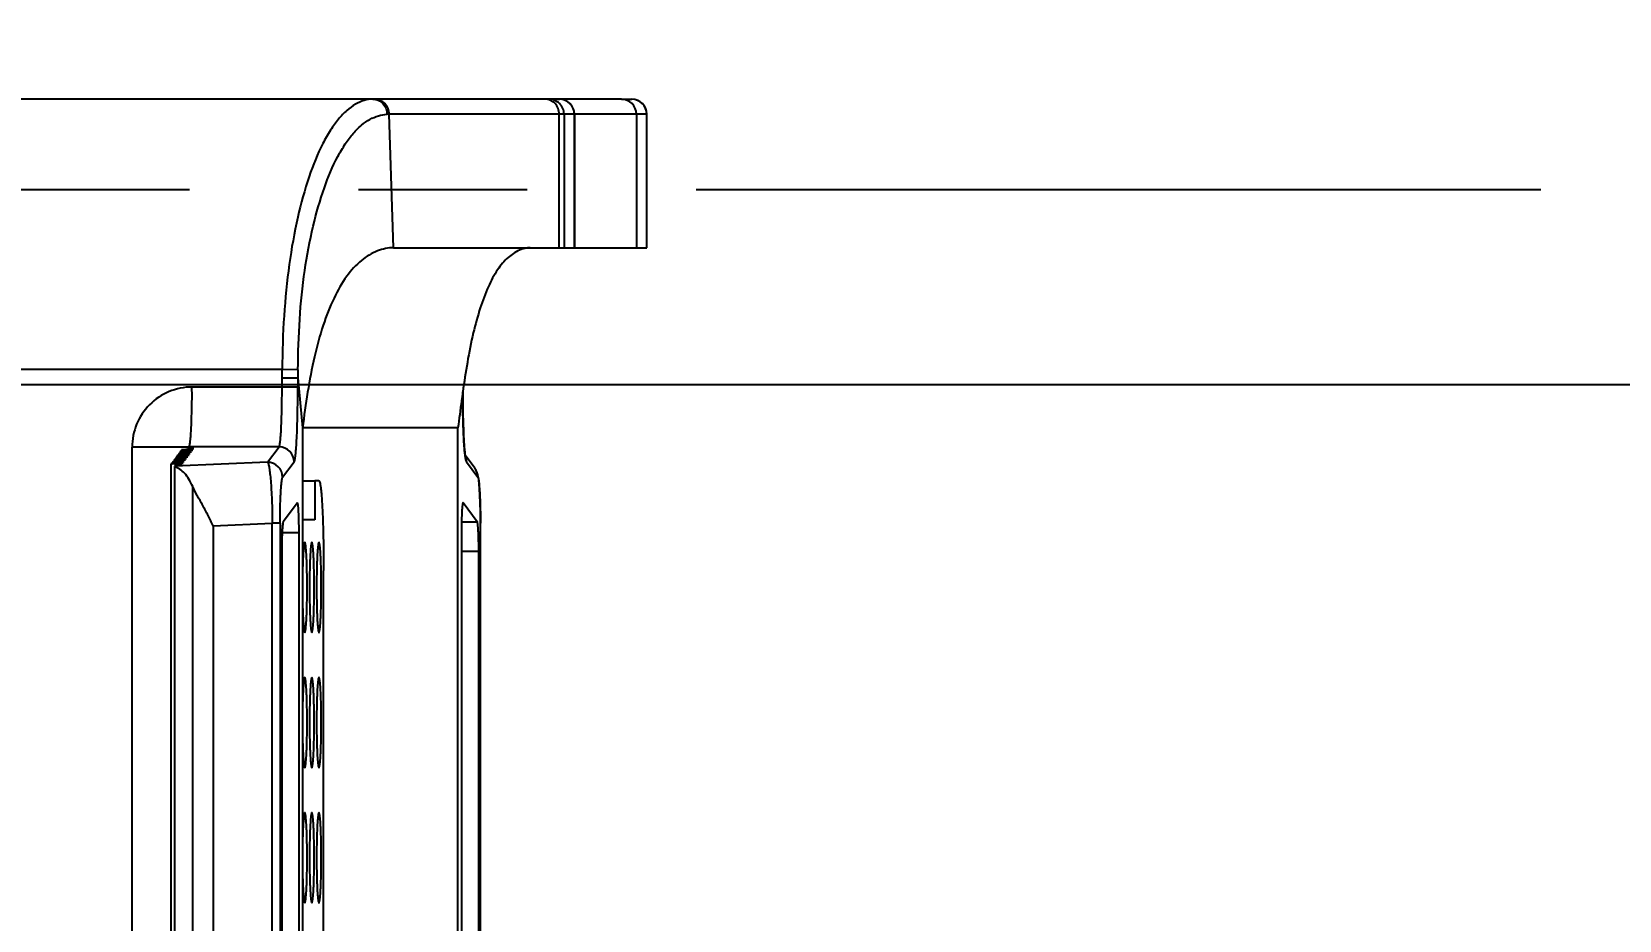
# Model space of a CAD drawing. Header units: millimetres. Extents: x 5828 to 6704, y 123 to 421.
# Drawn here: x 6438.438 to 6441.962, y 196.654 to 198.626 of the extents above; entities that cross this region are included whole.
import ezdxf

# ---------------------------------------------------------------- set-up
doc = ezdxf.new("R2010")
doc.units = ezdxf.units.MM
doc.linetypes.add('CENTER', pattern=[0.6, 0.375, -0.075, 0.075, -0.075])
for name, color, linetype in [('中心线', 7, 'Continuous'), ('外形图', 7, 'Continuous'), ('尺寸标注', 7, 'Continuous')]:
    doc.layers.add(name, color=color, linetype=linetype)
doc.styles.add('微软雅黑', font='msyh.ttc', dxfattribs={"height": 1.5})
doc.dimstyles.new('尺寸标注_1_15比例', dxfattribs={"dimtxt": 1.5, "dimasz": 1.25, "dimexe": 0.5, "dimexo": 0.4, "dimgap": 0.5, "dimtad": 1, "dimdec": 1, "dimlfac": 15, "dimdsep": 46, "dimtxsty": '微软雅黑', "dimcen": 0.09, "dimadec": 0, "dimazin": 0, "dimtp": 0.01, "dimtm": 0.01, "dimtfac": 1, "dimtdec": 1, "dimtofl": 0, "dimtmove": 0, "dimatfit": 3, "dimfxl": 1, "dimtolj": 1, "dimarcsym": 0})

# ---------------------------------------------------------------- blocks, each defined once
blk = doc.blocks.new('*D948')
at = {"layer": 'Defpoints', "color": 0}
for p in [(6426.4804, 198.7098), (6426.4804, 197.8431), (6446.4983, 197.8431)]:
    blk.add_point(p, dxfattribs=at)
at = {"layer": '尺寸标注', "color": 0, "lineweight": -2}
for p, q in [((6446.4983, 199.9598), (6446.4983, 201.2098)), ((6426.8804, 198.7098), (6446.9983, 198.7098)), ((6426.8804, 197.8431), (6446.9983, 197.8431)), ((6446.4983, 196.5931), (6446.4983, 192.3696))]:
    blk.add_line(p, q, dxfattribs=at)
at = {"layer": '尺寸标注', "color": 0}
for points in [[(6446.29, 199.9598), (6446.7067, 199.9598), (6446.4983, 198.7098)], [(6446.7067, 196.5931), (6446.29, 196.5931), (6446.4983, 197.8431)]]:
    blk.add_solid(points, dxfattribs=at)
at = {"layer": '尺寸标注', "color": 0, "insert": (6445.2193, 193.8564), "char_height": 1.5, "attachment_point": 5, "rotation": 90, "style": '微软雅黑'}
blk.add_mtext('\\A1;13', dxfattribs=at)

msp = doc.modelspace()

# ---------------------------------------------------------------- linework, layer by layer
at = {"layer": '中心线', "linetype": 'CENTER', "ltscale": 5}
msp.add_line((6403.9129, 198.2765), (6441.8348, 198.2765), dxfattribs=at)
at = {"layer": '外形图'}
for p, q in [((6439.7469, 198.4765), (6437.331, 198.4765)), ((6439.5861, 198.4765), (6439.6091, 198.4765)), ((6439.6094, 198.4765), (6439.6091, 198.4765)), ((6439.7469, 198.4765), (6439.77, 198.4765)), ((6439.7695, 198.4765), (6439.77, 198.4765)), ((6439.7702, 198.4765), (6439.77, 198.4765)), ((6439.6088, 198.4431), (6439.2311, 198.4431)), ((6439.2412, 198.1469), (6439.2311, 198.4431)), ((6439.6194, 198.4431), (6439.6088, 198.4431)), ((6439.6088, 198.1469), (6439.6088, 198.4431)), ((6439.6424, 198.4431), (6439.6194, 198.4431)), ((6439.6194, 198.4431), (6439.6194, 198.1469)), ((6439.6427, 198.4431), (6439.6424, 198.4431)), ((6439.6424, 198.1469), (6439.6424, 198.4431)), ((6439.7802, 198.4431), (6439.6427, 198.4431)), ((6439.6427, 198.4431), (6439.6427, 198.1469)), ((6439.8032, 198.4431), (6439.7802, 198.4431)), ((6439.7802, 198.4431), (6439.7802, 198.1469)), ((6439.8035, 198.4431), (6439.8032, 198.4431)), ((6439.8032, 198.1469), (6439.8032, 198.4431)), ((6439.8035, 198.1469), (6439.8035, 198.4431)), ((6439.2412, 198.1469), (6439.6194, 198.1469)), ((6439.6194, 198.1469), (6439.6424, 198.1469)), ((6439.6424, 198.1469), (6439.6427, 198.1469)), ((6439.6424, 198.1469), (6439.7802, 198.1469)), ((6439.7802, 198.1469), (6439.8032, 198.1469)), ((6439.8032, 198.1469), (6439.8035, 198.1469)), ((6438.9937, 197.8765), (6438.3609, 197.8765)), ((6438.9935, 197.858), (6439.0285, 197.858)), ((6439.0287, 197.876), (6438.9937, 197.8765)), ((6439.0275, 197.858), (6439.0285, 197.858)), ((6439.0285, 197.858), (6439.0389, 197.7469)), ((6439.0285, 197.858), (6439.0285, 197.8378)), ((6439.0285, 197.8378), (6438.7935, 197.8378)), ((6439.384, 197.7469), (6439.0389, 197.7469)), ((6439.0389, 197.7469), (6439.0389, 195.5394)), ((6439.384, 195.5394), (6439.384, 197.7469)), ((6438.7836, 197.7041), (6438.6606, 197.7041)), ((6438.6606, 195.5823), (6438.6606, 197.7041)), ((6438.7763, 197.6723), (6438.7522, 197.6743)), ((6438.7522, 197.6743), (6438.7522, 197.6707)), ((6438.7789, 197.6759), (6438.7549, 197.6779)), ((6438.7549, 197.6779), (6438.7549, 197.6743)), ((6438.7549, 197.6744), (6438.7789, 197.6759)), ((6438.7816, 197.6795), (6438.7576, 197.6814)), ((6438.7576, 197.6814), (6438.7576, 197.6779)), ((6438.7576, 197.678), (6438.7816, 197.6795)), ((6438.7843, 197.6831), (6438.7602, 197.685)), ((6438.7602, 197.685), (6438.7602, 197.6814)), ((6438.7602, 197.6816), (6438.7843, 197.6831)), ((6438.787, 197.6867), (6438.7629, 197.6886)), ((6438.7629, 197.6886), (6438.7629, 197.685)), ((6438.7629, 197.6852), (6438.787, 197.6867)), ((6438.7897, 197.6903), (6438.7656, 197.6922)), ((6438.7656, 197.6922), (6438.7656, 197.6886)), ((6438.7656, 197.6888), (6438.7897, 197.6903)), ((6438.7924, 197.6939), (6438.7683, 197.6958)), ((6438.7683, 197.6958), (6438.7683, 197.6922)), ((6438.7683, 197.6924), (6438.7924, 197.6939)), ((6438.771, 197.6994), (6438.7978, 197.701)), ((6438.7951, 197.6974), (6438.771, 197.6994)), ((6438.771, 197.6994), (6438.771, 197.6958)), ((6438.771, 197.696), (6438.7951, 197.6974)), ((6438.7852, 197.702), (6438.7867, 197.7041)), ((6438.7978, 197.701), (6438.7852, 197.702)), ((6438.7852, 197.702), (6438.7852, 197.7003)), ((6438.7869, 197.7046), (6438.787, 197.7048)), ((6438.7869, 197.7045), (6438.7869, 197.7046)), ((6438.9869, 197.7048), (6438.787, 197.7048)), ((6438.9614, 197.6707), (6438.9869, 197.7048)), ((6439.3995, 197.6872), (6439.3995, 197.6867)), ((6439.4215, 197.6574), (6439.3999, 197.6863)), ((6438.7709, 197.6651), (6438.7468, 197.6671)), ((6438.7468, 197.6671), (6438.7468, 195.6192)), ((6438.7736, 197.6687), (6438.7495, 197.6707)), ((6438.7495, 197.6707), (6438.7495, 197.6671)), ((6438.7495, 197.6673), (6438.7736, 197.6687)), ((6438.7522, 197.6708), (6438.7763, 197.6723)), ((6438.7546, 197.661), (6438.7546, 195.6253)), ((6438.9614, 197.6707), (6438.7552, 197.6619)), ((6438.7552, 197.6619), (6438.7569, 197.6643)), ((6438.7569, 197.6643), (6438.7709, 197.6651)), ((6438.9948, 197.6374), (6439.0204, 197.6715)), ((6439.4026, 197.6715), (6439.4281, 197.6374)), ((6438.7951, 195.6695), (6438.7951, 197.6168)), ((6439.0389, 197.6298), (6439.0666, 197.6298)), ((6439.0753, 197.6298), (6439.0666, 197.6298)), ((6439.0666, 197.6298), (6439.0666, 197.5431)), ((6439.0275, 197.5808), (6438.9961, 197.5389)), ((6439.0278, 197.581), (6439.0275, 197.5808)), ((6439.3954, 197.5808), (6439.3952, 197.581)), ((6439.4268, 197.5389), (6439.3954, 197.5808)), ((6438.8404, 197.5298), (6438.9719, 197.5353)), ((6438.989, 197.5353), (6438.9719, 197.5353)), ((6438.9719, 195.751), (6438.9719, 197.5353)), ((6438.989, 197.5353), (6438.989, 195.751)), ((6439.0666, 197.5431), (6439.0389, 197.5431)), ((6439.3919, 197.5389), (6439.4268, 197.5389)), ((6439.434, 195.751), (6439.4339, 197.543)), ((6439.434, 197.5353), (6439.4339, 197.5353)), ((6439.4339, 195.751), (6439.4339, 197.5353)), ((6438.8404, 197.5298), (6438.8404, 195.7565)), ((6439.0313, 197.5143), (6438.9937, 197.5143)), ((6439.0313, 195.7719), (6439.0313, 197.5143)), ((6439.3917, 197.5143), (6439.3917, 195.772)), ((6438.9929, 197.4724), (6438.9929, 195.8139)), ((6439.4301, 197.4724), (6439.3917, 197.4724)), ((6439.4301, 195.8139), (6439.4301, 197.4724)), ((6439.0858, 195.9365), (6439.0858, 197.43))]:
    msp.add_line(p, q, dxfattribs=at)
msp.add_lwpolyline([(6439.4339, 197.543), (6439.4339, 197.5547), (6439.4337, 197.5657), (6439.4335, 197.5759), (6439.4332, 197.5852), (6439.4329, 197.5936), (6439.4325, 197.6013), (6439.4321, 197.6082), (6439.4317, 197.6143), (6439.4313, 197.6198), (6439.4309, 197.6246), (6439.4304, 197.6289), (6439.43, 197.6327), (6439.4295, 197.6362), (6439.4289, 197.6393), (6439.4283, 197.6423), (6439.4274, 197.6455), (6439.4262, 197.6489), (6439.4245, 197.6527), (6439.4219, 197.6568), (6439.4215, 197.6574)], dxfattribs=at)
for centre, radius, start, end in [((6439.5861, 198.4432), 0.0333, 359.958, 89.9581), ((6439.6091, 198.4432), 0.0333, 359.958, 89.9581), ((6439.6094, 198.4431), 0.0333, 0, 90), ((6439.7469, 198.4432), 0.0333, 359.958, 89.958), ((6439.7699, 198.4432), 0.0333, 359.958, 89.958), ((6439.7702, 198.4431), 0.0333, 0, 90), ((6433.8811, 197.8595), 5.1124, 359.756, 359.9826), ((6444.9434, 197.7994), 5.9152, 179.25771, 179.43207), ((6438.9869, 197.6713), 0.0334, 0.2806, 89.9938), ((6439.3695, 197.6717), 0.033, 21.2369, 22.3449), ((6438.9614, 197.6372), 0.0334, 0.2806, 89.9938), ((6439.395, 197.6375), 0.0331, 359.7741, 36.7687)]:
    msp.add_arc(centre, radius, start, end, dxfattribs=at)
for points, knots in [([(6439.1951, 198.4765), (6439.1886, 198.4765), (6439.175, 198.4744), (6439.1553, 198.4657), (6439.1361, 198.4514), (6439.1176, 198.4319), (6439.0998, 198.4072), (6439.0762, 198.3654), (6439.0505, 198.3008), (6439.026, 198.2108), (6439.0077, 198.1073), (6438.9966, 197.9943), (6438.994, 197.9163), (6438.9937, 197.8765)], [0, 0, 0, 0, 0.029307, 0.060757, 0.095902, 0.135789, 0.181031, 0.231935, 0.350842, 0.491351, 0.649943, 0.821556, 1, 1, 1, 1]), ([(6439.1951, 198.4765), (6439.1991, 198.4765), (6439.2074, 198.4748), (6439.2181, 198.4672), (6439.225, 198.4559), (6439.2265, 198.4472), (6439.2265, 198.443)], [0, 0, 0, 0, 0.233278, 0.490143, 0.753246, 1, 1, 1, 1]), ([(6439.2311, 198.4431), (6439.2311, 198.4475), (6439.2295, 198.4561), (6439.2226, 198.4672), (6439.2121, 198.4747), (6439.2038, 198.4765), (6439.1997, 198.4765)], [0, 0, 0, 0, 0.256915, 0.509843, 0.757009, 1, 1, 1, 1]), ([(6439.6088, 198.4431), (6439.6088, 198.4475), (6439.6072, 198.4561), (6439.6002, 198.4672), (6439.5898, 198.4747), (6439.5814, 198.4765), (6439.5773, 198.4765)], [0, 0, 0, 0, 0.256432, 0.509144, 0.756501, 1, 1, 1, 1]), ([(6439.0287, 197.876), (6439.0292, 197.9135), (6439.0314, 197.9871), (6439.0421, 198.0938), (6439.0604, 198.1914), (6439.0843, 198.2763), (6439.1096, 198.3372), (6439.1329, 198.3766), (6439.1503, 198.4001), (6439.1685, 198.4188), (6439.1874, 198.4322), (6439.2069, 198.4403), (6439.2201, 198.4424), (6439.2265, 198.443)], [0, 0, 0, 0, 0.176992, 0.347577, 0.505162, 0.645046, 0.763736, 0.81483, 0.860779, 0.901465, 0.937287, 0.969559, 1, 1, 1, 1]), ([(6439.2311, 198.4431), (6439.2307, 198.443), (6439.2297, 198.4428), (6439.2283, 198.4433), (6439.227, 198.4433), (6439.2265, 198.443)], [0, 0, 0, 0, 0.25183, 0.627841, 1, 1, 1, 1]), ([(6439.2412, 198.1469), (6439.2291, 198.1469), (6439.2031, 198.1411), (6439.1667, 198.119), (6439.134, 198.0824), (6439.1063, 198.0332), (6439.0828, 197.9729), (6439.0569, 197.8769), (6439.0458, 197.7999), (6439.0389, 197.7469)], [0, 0, 0, 0, 0.075767, 0.162494, 0.262254, 0.379151, 0.514422, 0.666059, 1, 1, 1, 1]), ([(6439.5444, 198.1469), (6439.5362, 198.1469), (6439.518, 198.1421), (6439.4928, 198.125), (6439.4696, 198.0969), (6439.4495, 198.0588), (6439.432, 198.0114), (6439.411, 197.9337), (6439.4007, 197.8707), (6439.3946, 197.8269)], [0, 0, 0, 0, 0.066307, 0.145953, 0.241014, 0.355146, 0.490092, 0.64481, 1, 1, 1, 1]), ([(6438.7935, 197.8378), (6438.7848, 197.8378), (6438.7674, 197.8359), (6438.734, 197.8258), (6438.697, 197.8009), (6438.6675, 197.7565), (6438.6606, 197.7215), (6438.6606, 197.7041)], [0, 0, 0, 0, 0.125379, 0.250744, 0.500374, 0.750142, 1, 1, 1, 1]), ([(6438.7871, 197.705), (6438.7874, 197.7056), (6438.7881, 197.7071), (6438.7888, 197.71), (6438.7893, 197.7139), (6438.7899, 197.7189), (6438.7905, 197.7249), (6438.7912, 197.7347), (6438.792, 197.7491), (6438.7927, 197.7685), (6438.7932, 197.7863), (6438.7934, 197.8015), (6438.7937, 197.8135), (6438.7936, 197.8256), (6438.7935, 197.8337), (6438.7935, 197.8378)], [0, 0, 0, 0, 0.014477, 0.036653, 0.066527, 0.104278, 0.149574, 0.202035, 0.326682, 0.474054, 0.639186, 0.726688, 0.8165, 0.907873, 1, 1, 1, 1]), ([(6438.9869, 197.7048), (6438.9873, 197.7052), (6438.9877, 197.7066), (6438.9883, 197.7092), (6438.9889, 197.7129), (6438.9895, 197.7178), (6438.9901, 197.7237), (6438.9909, 197.7335), (6438.9917, 197.7479), (6438.9924, 197.7674), (6438.993, 197.7895), (6438.9934, 197.8132), (6438.9934, 197.8295), (6438.9934, 197.8378)], [0, 0, 0, 0, 0.011951, 0.032115, 0.060584, 0.0972, 0.141679, 0.19365, 0.318233, 0.466642, 0.633709, 0.813587, 1, 1, 1, 1]), ([(6439.0204, 197.6715), (6439.0208, 197.672), (6439.0213, 197.6738), (6439.0221, 197.677), (6439.0228, 197.6817), (6439.0236, 197.6878), (6439.0243, 197.6951), (6439.0252, 197.7074), (6439.0263, 197.7254), (6439.0272, 197.7499), (6439.0279, 197.7774), (6439.0284, 197.807), (6439.0285, 197.8274), (6439.0285, 197.8378)], [0, 0, 0, 0, 0.011951, 0.032115, 0.060585, 0.097201, 0.14168, 0.193653, 0.318235, 0.466646, 0.633713, 0.813594, 1, 1, 1, 1]), ([(6439.3946, 197.8269), (6439.3936, 197.8203), (6439.39, 197.7936), (6439.3866, 197.767), (6439.384, 197.7469)], [0, 0, 0, 0, 0.247676, 1, 1, 1, 1]), ([(6439.3999, 197.6862), (6439.3989, 197.6931), (6439.3975, 197.711), (6439.396, 197.7425), (6439.3949, 197.7825), (6439.3946, 197.8115), (6439.3945, 197.8268)], [0, 0, 0, 0, 0.147901, 0.381274, 0.673828, 1, 1, 1, 1]), ([(6439.3945, 197.8265), (6439.3946, 197.7989), (6439.3952, 197.7605), (6439.3972, 197.714), (6439.3986, 197.6951), (6439.3995, 197.6872)], [0, 0, 0, 0, 0.592085, 0.827655, 1, 1, 1, 1]), ([(6438.7868, 197.7046), (6438.7868, 197.7048), (6438.7867, 197.7051), (6438.7868, 197.7053), (6438.7867, 197.7055), (6438.7867, 197.7053), (6438.7866, 197.7051), (6438.7866, 197.7047), (6438.7865, 197.7044), (6438.7864, 197.7043), (6438.7863, 197.7042), (6438.7863, 197.7041), (6438.7861, 197.7041), (6438.7856, 197.7041), (6438.7847, 197.7041), (6438.784, 197.7041), (6438.7836, 197.7041)], [0, 0, 0, 0, 0.11349, 0.171838, 0.178759, 0.187385, 0.231756, 0.352533, 0.400535, 0.418876, 0.436599, 0.4638, 0.495419, 0.568624, 0.756673, 1, 1, 1, 1]), ([(6438.7869, 197.7048), (6438.7869, 197.7048), (6438.7869, 197.7048), (6438.7868, 197.7049), (6438.7868, 197.7049)], [0, 0, 0, 0, 0.465083, 1, 1, 1, 1]), ([(6439.3995, 197.6867), (6439.3997, 197.6848), (6439.4002, 197.6813), (6439.4009, 197.6768), (6439.4016, 197.6737), (6439.4022, 197.672), (6439.4026, 197.6715)], [0, 0, 0, 0, 0.376167, 0.669209, 0.877217, 1, 1, 1, 1]), ([(6439.4005, 197.6827), (6439.4004, 197.6828), (6439.4002, 197.684), (6439.4, 197.6852), (6439.3999, 197.6862)], [0, 0, 0, 0, 0.101787, 1, 1, 1, 1]), ([(6438.7552, 197.6619), (6438.7551, 197.6618), (6438.7549, 197.6615), (6438.7547, 197.6612), (6438.7546, 197.661)], [0, 0, 0, 0, 0.2146, 1, 1, 1, 1]), ([(6438.7951, 197.6168), (6438.7927, 197.6225), (6438.7874, 197.633), (6438.7755, 197.6496), (6438.7632, 197.6588), (6438.7546, 197.6609)], [0, 0, 0, 0, 0.302732, 0.56933, 1, 1, 1, 1]), ([(6438.9614, 197.6707), (6438.9618, 197.6702), (6438.9625, 197.6689), (6438.9634, 197.6663), (6438.9642, 197.6627), (6438.9655, 197.6559), (6438.9669, 197.6447), (6438.9684, 197.6285), (6438.9698, 197.6088), (6438.9708, 197.5861), (6438.9716, 197.5613), (6438.9718, 197.5441), (6438.9719, 197.5353)], [0, 0, 0, 0, 0.012592, 0.032384, 0.059625, 0.09439, 0.186166, 0.306447, 0.452814, 0.621322, 0.806275, 1, 1, 1, 1]), ([(6438.8404, 197.5298), (6438.837, 197.5374), (6438.8296, 197.5526), (6438.8176, 197.5746), (6438.8056, 197.5958), (6438.7981, 197.6098), (6438.7951, 197.6168)], [0, 0, 0, 0, 0.256209, 0.515186, 0.768564, 1, 1, 1, 1]), ([(6438.989, 197.5353), (6438.989, 197.5422), (6438.9891, 197.5555), (6438.9895, 197.5745), (6438.99, 197.5917), (6438.9908, 197.6064), (6438.9916, 197.6184), (6438.9924, 197.6265), (6438.9932, 197.6315), (6438.9937, 197.6342), (6438.9942, 197.6361), (6438.9946, 197.6371), (6438.9948, 197.6374)], [0, 0, 0, 0, 0.20005, 0.389116, 0.558542, 0.703436, 0.820784, 0.909349, 0.942767, 0.968959, 0.987977, 1, 1, 1, 1]), ([(6439.0753, 197.6298), (6439.0758, 197.6298), (6439.0768, 197.6283), (6439.0775, 197.6255), (6439.0785, 197.6206), (6439.0794, 197.6141), (6439.0804, 197.6057), (6439.0816, 197.5913), (6439.0829, 197.5697), (6439.0842, 197.5398), (6439.0851, 197.5058), (6439.0857, 197.4688), (6439.0858, 197.4434), (6439.0858, 197.4304)], [0, 0, 0, 0, 0.007003, 0.022189, 0.046413, 0.079639, 0.12162, 0.171986, 0.295933, 0.446826, 0.618937, 0.805701, 1, 1, 1, 1]), ([(6439.4281, 197.6374), (6439.4284, 197.6371), (6439.4288, 197.6361), (6439.4293, 197.6342), (6439.4298, 197.6315), (6439.4305, 197.6265), (6439.4313, 197.6184), (6439.4322, 197.6064), (6439.4329, 197.5917), (6439.4335, 197.5745), (6439.4338, 197.5555), (6439.4339, 197.5422), (6439.4339, 197.5353)], [0, 0, 0, 0, 0.012023, 0.031041, 0.057233, 0.090651, 0.179216, 0.296563, 0.441457, 0.610883, 0.79995, 1, 1, 1, 1]), ([(6439.0313, 197.5143), (6439.0313, 197.5187), (6439.0312, 197.5272), (6439.031, 197.5395), (6439.0307, 197.5509), (6439.0303, 197.5609), (6439.0298, 197.5691), (6439.0293, 197.5746), (6439.0288, 197.5779), (6439.0285, 197.5796), (6439.0283, 197.5805), (6439.0279, 197.581), (6439.0278, 197.581)], [0, 0, 0, 0, 0.19418, 0.380901, 0.553036, 0.703984, 0.827991, 0.920375, 0.953612, 0.977837, 0.993015, 1, 1, 1, 1]), ([(6439.3952, 197.581), (6439.395, 197.581), (6439.3947, 197.5805), (6439.3944, 197.5796), (6439.3941, 197.5779), (6439.3937, 197.5746), (6439.3931, 197.5691), (6439.3926, 197.5609), (6439.3922, 197.5509), (6439.3919, 197.5395), (6439.3917, 197.5272), (6439.3917, 197.5187), (6439.3917, 197.5143)], [0, 0, 0, 0, 0.006985, 0.022163, 0.046388, 0.079625, 0.172009, 0.296016, 0.446965, 0.619099, 0.80582, 1, 1, 1, 1]), ([(6438.9961, 197.5389), (6438.996, 197.5387), (6438.9957, 197.538), (6438.9954, 197.5367), (6438.9951, 197.5348), (6438.9947, 197.5312), (6438.9942, 197.5255), (6438.9938, 197.5173), (6438.9934, 197.5075), (6438.993, 197.4924), (6438.9929, 197.4805), (6438.9929, 197.4724)], [0, 0, 0, 0, 0.011951, 0.032116, 0.060589, 0.097204, 0.193652, 0.318235, 0.466645, 0.633714, 1, 1, 1, 1]), ([(6439.4301, 197.4724), (6439.4301, 197.4805), (6439.43, 197.4924), (6439.4296, 197.5075), (6439.4292, 197.5173), (6439.4287, 197.5255), (6439.4282, 197.5312), (6439.4278, 197.5348), (6439.4275, 197.5367), (6439.4272, 197.538), (6439.427, 197.5387), (6439.4268, 197.5389)], [0, 0, 0, 0, 0.366286, 0.533355, 0.681765, 0.806348, 0.902797, 0.939412, 0.967884, 0.988049, 1, 1, 1, 1]), ([(6439.0439, 197.4931), (6439.0438, 197.4931), (6439.0434, 197.4927), (6439.043, 197.4917), (6439.0426, 197.4901), (6439.0421, 197.4869), (6439.0414, 197.4813), (6439.0408, 197.473), (6439.0401, 197.4627), (6439.0396, 197.4507), (6439.0392, 197.4372), (6439.039, 197.4278), (6439.0389, 197.4229)], [0, 0, 0, 0, 0.007351, 0.021868, 0.044673, 0.075891, 0.163043, 0.281479, 0.428334, 0.599978, 0.792134, 1, 1, 1, 1]), ([(6439.0492, 197.3931), (6439.0492, 197.3996), (6439.0491, 197.4124), (6439.0488, 197.4309), (6439.0484, 197.448), (6439.0477, 197.463), (6439.0471, 197.4738), (6439.0464, 197.4811), (6439.046, 197.4853), (6439.0455, 197.4885), (6439.045, 197.491), (6439.0447, 197.4924), (6439.0442, 197.4931), (6439.0439, 197.4931)], [0, 0, 0, 0, 0.194149, 0.380846, 0.55296, 0.703898, 0.827906, 0.878304, 0.920313, 0.953562, 0.977804, 0.992999, 1, 1, 1, 1]), ([(6439.0596, 197.4931), (6439.0594, 197.4931), (6439.0589, 197.4924), (6439.0585, 197.491), (6439.058, 197.4885), (6439.0576, 197.4853), (6439.0571, 197.4811), (6439.0565, 197.4738), (6439.0558, 197.463), (6439.0552, 197.448), (6439.0548, 197.4309), (6439.0545, 197.4124), (6439.0544, 197.3996), (6439.0544, 197.3931)], [0, 0, 0, 0, 0.007001, 0.022196, 0.046438, 0.079687, 0.121696, 0.172094, 0.296102, 0.44704, 0.619154, 0.805851, 1, 1, 1, 1]), ([(6439.0649, 197.3931), (6439.0649, 197.3996), (6439.0648, 197.4124), (6439.0645, 197.4309), (6439.0641, 197.448), (6439.0634, 197.463), (6439.0628, 197.4738), (6439.0621, 197.4811), (6439.0617, 197.4853), (6439.0612, 197.4885), (6439.0607, 197.491), (6439.0604, 197.4924), (6439.0599, 197.4931), (6439.0596, 197.4931)], [0, 0, 0, 0, 0.194149, 0.380846, 0.55296, 0.703898, 0.827906, 0.878304, 0.920313, 0.953562, 0.977804, 0.992999, 1, 1, 1, 1]), ([(6439.0753, 197.4931), (6439.0751, 197.4931), (6439.0746, 197.4924), (6439.0742, 197.491), (6439.0737, 197.4885), (6439.0733, 197.4853), (6439.0728, 197.4811), (6439.0722, 197.4738), (6439.0715, 197.463), (6439.0709, 197.448), (6439.0705, 197.4309), (6439.0702, 197.4124), (6439.0701, 197.3996), (6439.0701, 197.3931)], [0, 0, 0, 0, 0.007001, 0.022196, 0.046438, 0.079687, 0.121696, 0.172094, 0.296102, 0.44704, 0.619154, 0.805851, 1, 1, 1, 1]), ([(6439.0806, 197.3931), (6439.0806, 197.3996), (6439.0805, 197.4124), (6439.0802, 197.4309), (6439.0798, 197.448), (6439.0791, 197.463), (6439.0785, 197.4738), (6439.0779, 197.4811), (6439.0774, 197.4853), (6439.0769, 197.4885), (6439.0764, 197.491), (6439.0761, 197.4924), (6439.0756, 197.4931), (6439.0753, 197.4931)], [0, 0, 0, 0, 0.194149, 0.380846, 0.55296, 0.703898, 0.827906, 0.878304, 0.920313, 0.953562, 0.977804, 0.992999, 1, 1, 1, 1]), ([(6439.0439, 197.2931), (6439.0442, 197.2931), (6439.0447, 197.2939), (6439.045, 197.2953), (6439.0455, 197.2978), (6439.046, 197.301), (6439.0464, 197.3052), (6439.0471, 197.3125), (6439.0477, 197.3233), (6439.0484, 197.3383), (6439.0488, 197.3554), (6439.0491, 197.3739), (6439.0492, 197.3866), (6439.0492, 197.3931)], [0, 0, 0, 0, 0.007001, 0.022196, 0.046438, 0.079687, 0.121696, 0.172094, 0.296102, 0.44704, 0.619154, 0.805851, 1, 1, 1, 1]), ([(6439.0544, 197.3931), (6439.0544, 197.3866), (6439.0545, 197.3739), (6439.0548, 197.3554), (6439.0552, 197.3383), (6439.0558, 197.3233), (6439.0565, 197.3125), (6439.0571, 197.3052), (6439.0576, 197.301), (6439.058, 197.2978), (6439.0585, 197.2953), (6439.0589, 197.2939), (6439.0594, 197.2931), (6439.0596, 197.2931)], [0, 0, 0, 0, 0.194149, 0.380846, 0.55296, 0.703898, 0.827906, 0.878304, 0.920313, 0.953562, 0.977804, 0.992999, 1, 1, 1, 1]), ([(6439.0596, 197.2931), (6439.0599, 197.2931), (6439.0604, 197.2939), (6439.0607, 197.2953), (6439.0612, 197.2978), (6439.0617, 197.301), (6439.0621, 197.3052), (6439.0628, 197.3125), (6439.0634, 197.3233), (6439.0641, 197.3383), (6439.0645, 197.3554), (6439.0648, 197.3739), (6439.0649, 197.3866), (6439.0649, 197.3931)], [0, 0, 0, 0, 0.007001, 0.022196, 0.046438, 0.079687, 0.121696, 0.172094, 0.296102, 0.44704, 0.619154, 0.805851, 1, 1, 1, 1]), ([(6439.0701, 197.3931), (6439.0701, 197.3866), (6439.0702, 197.3739), (6439.0705, 197.3554), (6439.0709, 197.3383), (6439.0715, 197.3233), (6439.0722, 197.3125), (6439.0728, 197.3052), (6439.0733, 197.301), (6439.0737, 197.2978), (6439.0742, 197.2953), (6439.0746, 197.2939), (6439.0751, 197.2931), (6439.0753, 197.2931)], [0, 0, 0, 0, 0.194149, 0.380846, 0.55296, 0.703898, 0.827906, 0.878304, 0.920313, 0.953562, 0.977804, 0.992999, 1, 1, 1, 1]), ([(6439.0753, 197.2931), (6439.0756, 197.2931), (6439.0761, 197.2939), (6439.0764, 197.2953), (6439.0769, 197.2978), (6439.0774, 197.301), (6439.0779, 197.3052), (6439.0785, 197.3125), (6439.0791, 197.3233), (6439.0798, 197.3383), (6439.0802, 197.3554), (6439.0805, 197.3739), (6439.0806, 197.3866), (6439.0806, 197.3931)], [0, 0, 0, 0, 0.007001, 0.022196, 0.046438, 0.079687, 0.121696, 0.172094, 0.296102, 0.44704, 0.619154, 0.805851, 1, 1, 1, 1]), ([(6439.0389, 197.3634), (6439.039, 197.3585), (6439.0392, 197.3491), (6439.0396, 197.3356), (6439.0401, 197.3236), (6439.0408, 197.3133), (6439.0414, 197.305), (6439.0421, 197.2994), (6439.0426, 197.2962), (6439.043, 197.2946), (6439.0434, 197.2936), (6439.0438, 197.2931), (6439.0439, 197.2931)], [0, 0, 0, 0, 0.207866, 0.400022, 0.571666, 0.718521, 0.836957, 0.924109, 0.955327, 0.978132, 0.992649, 1, 1, 1, 1]), ([(6439.0439, 197.1931), (6439.0438, 197.1931), (6439.0434, 197.1927), (6439.043, 197.1917), (6439.0426, 197.1901), (6439.0421, 197.1869), (6439.0414, 197.1813), (6439.0408, 197.173), (6439.0401, 197.1627), (6439.0396, 197.1507), (6439.0392, 197.1372), (6439.039, 197.1278), (6439.0389, 197.1229)], [0, 0, 0, 0, 0.007351, 0.021868, 0.044673, 0.075891, 0.163043, 0.281479, 0.428334, 0.599977, 0.792134, 1, 1, 1, 1]), ([(6439.0492, 197.0931), (6439.0492, 197.0996), (6439.0491, 197.1124), (6439.0488, 197.1309), (6439.0484, 197.148), (6439.0477, 197.163), (6439.0471, 197.1738), (6439.0464, 197.1811), (6439.046, 197.1853), (6439.0455, 197.1885), (6439.045, 197.191), (6439.0447, 197.1924), (6439.0442, 197.1931), (6439.0439, 197.1931)], [0, 0, 0, 0, 0.194149, 0.380846, 0.55296, 0.703898, 0.827906, 0.878304, 0.920313, 0.953562, 0.977804, 0.992999, 1, 1, 1, 1]), ([(6439.0596, 197.1931), (6439.0594, 197.1931), (6439.0589, 197.1924), (6439.0585, 197.191), (6439.058, 197.1885), (6439.0576, 197.1853), (6439.0571, 197.1811), (6439.0565, 197.1738), (6439.0558, 197.163), (6439.0552, 197.148), (6439.0548, 197.1309), (6439.0545, 197.1124), (6439.0544, 197.0996), (6439.0544, 197.0931)], [0, 0, 0, 0, 0.007001, 0.022196, 0.046438, 0.079687, 0.121696, 0.172094, 0.296102, 0.44704, 0.619154, 0.805851, 1, 1, 1, 1]), ([(6439.0649, 197.0931), (6439.0649, 197.0996), (6439.0648, 197.1124), (6439.0645, 197.1309), (6439.0641, 197.148), (6439.0634, 197.163), (6439.0628, 197.1738), (6439.0621, 197.1811), (6439.0617, 197.1853), (6439.0612, 197.1885), (6439.0607, 197.191), (6439.0604, 197.1924), (6439.0599, 197.1931), (6439.0596, 197.1931)], [0, 0, 0, 0, 0.194149, 0.380846, 0.55296, 0.703898, 0.827906, 0.878304, 0.920313, 0.953562, 0.977804, 0.992999, 1, 1, 1, 1]), ([(6439.0753, 197.1931), (6439.0751, 197.1931), (6439.0746, 197.1924), (6439.0742, 197.191), (6439.0737, 197.1885), (6439.0733, 197.1853), (6439.0728, 197.1811), (6439.0722, 197.1738), (6439.0715, 197.163), (6439.0709, 197.148), (6439.0705, 197.1309), (6439.0702, 197.1124), (6439.0701, 197.0996), (6439.0701, 197.0931)], [0, 0, 0, 0, 0.007001, 0.022196, 0.046438, 0.079687, 0.121696, 0.172094, 0.296102, 0.44704, 0.619154, 0.805851, 1, 1, 1, 1]), ([(6439.0806, 197.0931), (6439.0806, 197.0996), (6439.0805, 197.1124), (6439.0802, 197.1309), (6439.0798, 197.148), (6439.0791, 197.163), (6439.0785, 197.1738), (6439.0779, 197.1811), (6439.0774, 197.1853), (6439.0769, 197.1885), (6439.0764, 197.191), (6439.0761, 197.1924), (6439.0756, 197.1931), (6439.0753, 197.1931)], [0, 0, 0, 0, 0.194149, 0.380846, 0.55296, 0.703898, 0.827906, 0.878304, 0.920313, 0.953562, 0.977804, 0.992999, 1, 1, 1, 1]), ([(6439.0439, 196.9931), (6439.0442, 196.9931), (6439.0447, 196.9939), (6439.045, 196.9953), (6439.0455, 196.9978), (6439.046, 197.001), (6439.0464, 197.0052), (6439.0471, 197.0125), (6439.0477, 197.0233), (6439.0484, 197.0383), (6439.0488, 197.0554), (6439.0491, 197.0739), (6439.0492, 197.0866), (6439.0492, 197.0931)], [0, 0, 0, 0, 0.007001, 0.022196, 0.046438, 0.079687, 0.121696, 0.172094, 0.296102, 0.44704, 0.619154, 0.805851, 1, 1, 1, 1]), ([(6439.0544, 197.0931), (6439.0544, 197.0866), (6439.0545, 197.0739), (6439.0548, 197.0554), (6439.0552, 197.0383), (6439.0558, 197.0233), (6439.0565, 197.0125), (6439.0571, 197.0052), (6439.0576, 197.001), (6439.058, 196.9978), (6439.0585, 196.9953), (6439.0589, 196.9939), (6439.0594, 196.9931), (6439.0596, 196.9931)], [0, 0, 0, 0, 0.194149, 0.380846, 0.55296, 0.703898, 0.827906, 0.878304, 0.920313, 0.953562, 0.977804, 0.992999, 1, 1, 1, 1]), ([(6439.0596, 196.9931), (6439.0599, 196.9931), (6439.0604, 196.9939), (6439.0607, 196.9953), (6439.0612, 196.9978), (6439.0617, 197.001), (6439.0621, 197.0052), (6439.0628, 197.0125), (6439.0634, 197.0233), (6439.0641, 197.0383), (6439.0645, 197.0554), (6439.0648, 197.0739), (6439.0649, 197.0866), (6439.0649, 197.0931)], [0, 0, 0, 0, 0.007001, 0.022196, 0.046438, 0.079687, 0.121696, 0.172094, 0.296102, 0.44704, 0.619154, 0.805851, 1, 1, 1, 1]), ([(6439.0701, 197.0931), (6439.0701, 197.0866), (6439.0702, 197.0739), (6439.0705, 197.0554), (6439.0709, 197.0383), (6439.0715, 197.0233), (6439.0722, 197.0125), (6439.0728, 197.0052), (6439.0733, 197.001), (6439.0737, 196.9978), (6439.0742, 196.9953), (6439.0746, 196.9939), (6439.0751, 196.9931), (6439.0753, 196.9931)], [0, 0, 0, 0, 0.194149, 0.380846, 0.55296, 0.703898, 0.827906, 0.878304, 0.920313, 0.953562, 0.977804, 0.992999, 1, 1, 1, 1]), ([(6439.0753, 196.9931), (6439.0756, 196.9931), (6439.0761, 196.9939), (6439.0764, 196.9953), (6439.0769, 196.9978), (6439.0774, 197.001), (6439.0779, 197.0052), (6439.0785, 197.0125), (6439.0791, 197.0233), (6439.0798, 197.0383), (6439.0802, 197.0554), (6439.0805, 197.0739), (6439.0806, 197.0866), (6439.0806, 197.0931)], [0, 0, 0, 0, 0.007001, 0.022196, 0.046438, 0.079687, 0.121696, 0.172094, 0.296102, 0.44704, 0.619154, 0.805851, 1, 1, 1, 1]), ([(6439.0389, 197.0634), (6439.039, 197.0585), (6439.0392, 197.0491), (6439.0396, 197.0356), (6439.0401, 197.0236), (6439.0408, 197.0133), (6439.0414, 197.005), (6439.0421, 196.9994), (6439.0426, 196.9962), (6439.043, 196.9946), (6439.0434, 196.9936), (6439.0438, 196.9931), (6439.0439, 196.9931)], [0, 0, 0, 0, 0.207866, 0.400022, 0.571666, 0.718521, 0.836957, 0.924109, 0.955327, 0.978132, 0.992649, 1, 1, 1, 1]), ([(6439.0439, 196.8931), (6439.0438, 196.8931), (6439.0434, 196.8927), (6439.043, 196.8917), (6439.0426, 196.8901), (6439.0421, 196.8869), (6439.0414, 196.8813), (6439.0408, 196.873), (6439.0401, 196.8627), (6439.0396, 196.8507), (6439.0392, 196.8372), (6439.039, 196.8278), (6439.0389, 196.8229)], [0, 0, 0, 0, 0.007351, 0.021868, 0.044673, 0.075891, 0.163043, 0.281479, 0.428333, 0.599977, 0.792134, 1, 1, 1, 1]), ([(6439.0492, 196.7931), (6439.0492, 196.7996), (6439.0491, 196.8124), (6439.0488, 196.8309), (6439.0484, 196.848), (6439.0477, 196.863), (6439.0471, 196.8738), (6439.0464, 196.8811), (6439.046, 196.8853), (6439.0455, 196.8885), (6439.045, 196.891), (6439.0447, 196.8924), (6439.0442, 196.8931), (6439.0439, 196.8931)], [0, 0, 0, 0, 0.194149, 0.380846, 0.55296, 0.703898, 0.827906, 0.878304, 0.920313, 0.953562, 0.977804, 0.992999, 1, 1, 1, 1]), ([(6439.0596, 196.8931), (6439.0594, 196.8931), (6439.0589, 196.8924), (6439.0585, 196.891), (6439.058, 196.8885), (6439.0576, 196.8853), (6439.0571, 196.8811), (6439.0565, 196.8738), (6439.0558, 196.863), (6439.0552, 196.848), (6439.0548, 196.8309), (6439.0545, 196.8124), (6439.0544, 196.7996), (6439.0544, 196.7931)], [0, 0, 0, 0, 0.007001, 0.022196, 0.046438, 0.079687, 0.121696, 0.172094, 0.296102, 0.44704, 0.619154, 0.805851, 1, 1, 1, 1]), ([(6439.0649, 196.7931), (6439.0649, 196.7996), (6439.0648, 196.8124), (6439.0645, 196.8309), (6439.0641, 196.848), (6439.0634, 196.863), (6439.0628, 196.8738), (6439.0621, 196.8811), (6439.0617, 196.8853), (6439.0612, 196.8885), (6439.0607, 196.891), (6439.0604, 196.8924), (6439.0599, 196.8931), (6439.0596, 196.8931)], [0, 0, 0, 0, 0.194149, 0.380846, 0.55296, 0.703898, 0.827906, 0.878304, 0.920313, 0.953562, 0.977804, 0.992999, 1, 1, 1, 1]), ([(6439.0753, 196.8931), (6439.0751, 196.8931), (6439.0746, 196.8924), (6439.0742, 196.891), (6439.0737, 196.8885), (6439.0733, 196.8853), (6439.0728, 196.8811), (6439.0722, 196.8738), (6439.0715, 196.863), (6439.0709, 196.848), (6439.0705, 196.8309), (6439.0702, 196.8124), (6439.0701, 196.7996), (6439.0701, 196.7931)], [0, 0, 0, 0, 0.007001, 0.022196, 0.046438, 0.079687, 0.121696, 0.172094, 0.296102, 0.44704, 0.619154, 0.805851, 1, 1, 1, 1]), ([(6439.0806, 196.7931), (6439.0806, 196.7996), (6439.0805, 196.8124), (6439.0802, 196.8309), (6439.0798, 196.848), (6439.0791, 196.863), (6439.0785, 196.8738), (6439.0779, 196.8811), (6439.0774, 196.8853), (6439.0769, 196.8885), (6439.0764, 196.891), (6439.0761, 196.8924), (6439.0756, 196.8931), (6439.0753, 196.8931)], [0, 0, 0, 0, 0.194149, 0.380846, 0.55296, 0.703898, 0.827906, 0.878304, 0.920313, 0.953562, 0.977804, 0.992999, 1, 1, 1, 1]), ([(6439.0439, 196.6931), (6439.0442, 196.6931), (6439.0447, 196.6939), (6439.045, 196.6953), (6439.0455, 196.6978), (6439.046, 196.701), (6439.0464, 196.7052), (6439.0471, 196.7125), (6439.0477, 196.7233), (6439.0484, 196.7383), (6439.0488, 196.7554), (6439.0491, 196.7739), (6439.0492, 196.7866), (6439.0492, 196.7931)], [0, 0, 0, 0, 0.007001, 0.022196, 0.046438, 0.079687, 0.121696, 0.172094, 0.296102, 0.44704, 0.619154, 0.805851, 1, 1, 1, 1]), ([(6439.0544, 196.7931), (6439.0544, 196.7866), (6439.0545, 196.7739), (6439.0548, 196.7554), (6439.0552, 196.7383), (6439.0558, 196.7233), (6439.0565, 196.7125), (6439.0571, 196.7052), (6439.0576, 196.701), (6439.058, 196.6978), (6439.0585, 196.6953), (6439.0589, 196.6939), (6439.0594, 196.6931), (6439.0596, 196.6931)], [0, 0, 0, 0, 0.194149, 0.380846, 0.55296, 0.703898, 0.827906, 0.878304, 0.920313, 0.953562, 0.977804, 0.992999, 1, 1, 1, 1]), ([(6439.0596, 196.6931), (6439.0599, 196.6931), (6439.0604, 196.6939), (6439.0607, 196.6953), (6439.0612, 196.6978), (6439.0617, 196.701), (6439.0621, 196.7052), (6439.0628, 196.7125), (6439.0634, 196.7233), (6439.0641, 196.7383), (6439.0645, 196.7554), (6439.0648, 196.7739), (6439.0649, 196.7866), (6439.0649, 196.7931)], [0, 0, 0, 0, 0.007001, 0.022196, 0.046438, 0.079687, 0.121696, 0.172094, 0.296102, 0.44704, 0.619154, 0.805851, 1, 1, 1, 1]), ([(6439.0701, 196.7931), (6439.0701, 196.7866), (6439.0702, 196.7739), (6439.0705, 196.7554), (6439.0709, 196.7383), (6439.0715, 196.7233), (6439.0722, 196.7125), (6439.0728, 196.7052), (6439.0733, 196.701), (6439.0737, 196.6978), (6439.0742, 196.6953), (6439.0746, 196.6939), (6439.0751, 196.6931), (6439.0753, 196.6931)], [0, 0, 0, 0, 0.194149, 0.380846, 0.55296, 0.703898, 0.827906, 0.878304, 0.920313, 0.953562, 0.977804, 0.992999, 1, 1, 1, 1]), ([(6439.0753, 196.6931), (6439.0756, 196.6931), (6439.0761, 196.6939), (6439.0764, 196.6953), (6439.0769, 196.6978), (6439.0774, 196.701), (6439.0779, 196.7052), (6439.0785, 196.7125), (6439.0791, 196.7233), (6439.0798, 196.7383), (6439.0802, 196.7554), (6439.0805, 196.7739), (6439.0806, 196.7866), (6439.0806, 196.7931)], [0, 0, 0, 0, 0.007001, 0.022196, 0.046438, 0.079687, 0.121696, 0.172094, 0.296102, 0.44704, 0.619154, 0.805851, 1, 1, 1, 1]), ([(6439.0389, 196.7634), (6439.039, 196.7585), (6439.0392, 196.7491), (6439.0396, 196.7356), (6439.0401, 196.7236), (6439.0408, 196.7133), (6439.0414, 196.705), (6439.0421, 196.6994), (6439.0426, 196.6962), (6439.043, 196.6946), (6439.0434, 196.6936), (6439.0438, 196.6931), (6439.0439, 196.6931)], [0, 0, 0, 0, 0.207866, 0.400023, 0.571666, 0.718521, 0.836957, 0.924109, 0.955327, 0.978132, 0.992649, 1, 1, 1, 1])]:
    msp.add_open_spline(points, degree=3, knots=knots, dxfattribs=at)
for points in [[(6438.9935, 197.858), (6438.9936, 197.8641), (6438.9936, 197.8703), (6438.9937, 197.8765)], [(6438.7867, 197.7041), (6438.7868, 197.7042), (6438.7869, 197.7044), (6438.7869, 197.7045)], [(6438.7868, 197.7049), (6438.7869, 197.705), (6438.787, 197.705), (6438.7871, 197.705)], [(6439.4003, 197.6836), (6439.4018, 197.6798), (6439.4026, 197.6756), (6439.4026, 197.6715)]]:
    msp.add_open_spline(points, degree=3, dxfattribs=at)

# ---------------------------------------------------------------- dimensions: what is measured, and where the dimension line sits
at = {"layer": '尺寸标注'}
dim = msp.add_linear_dim(base=(6446.4983, 197.8431), p1=(6426.4804, 198.7098), p2=(6426.4804, 197.8431), angle=90, dimstyle='尺寸标注_1_15比例', dxfattribs=at)
dim.commit()
dim.dimension.update_dxf_attribs({"geometry": '*D948', "text_midpoint": (6445.2193, 193.8564)})

doc.saveas('drawing.dxf')
